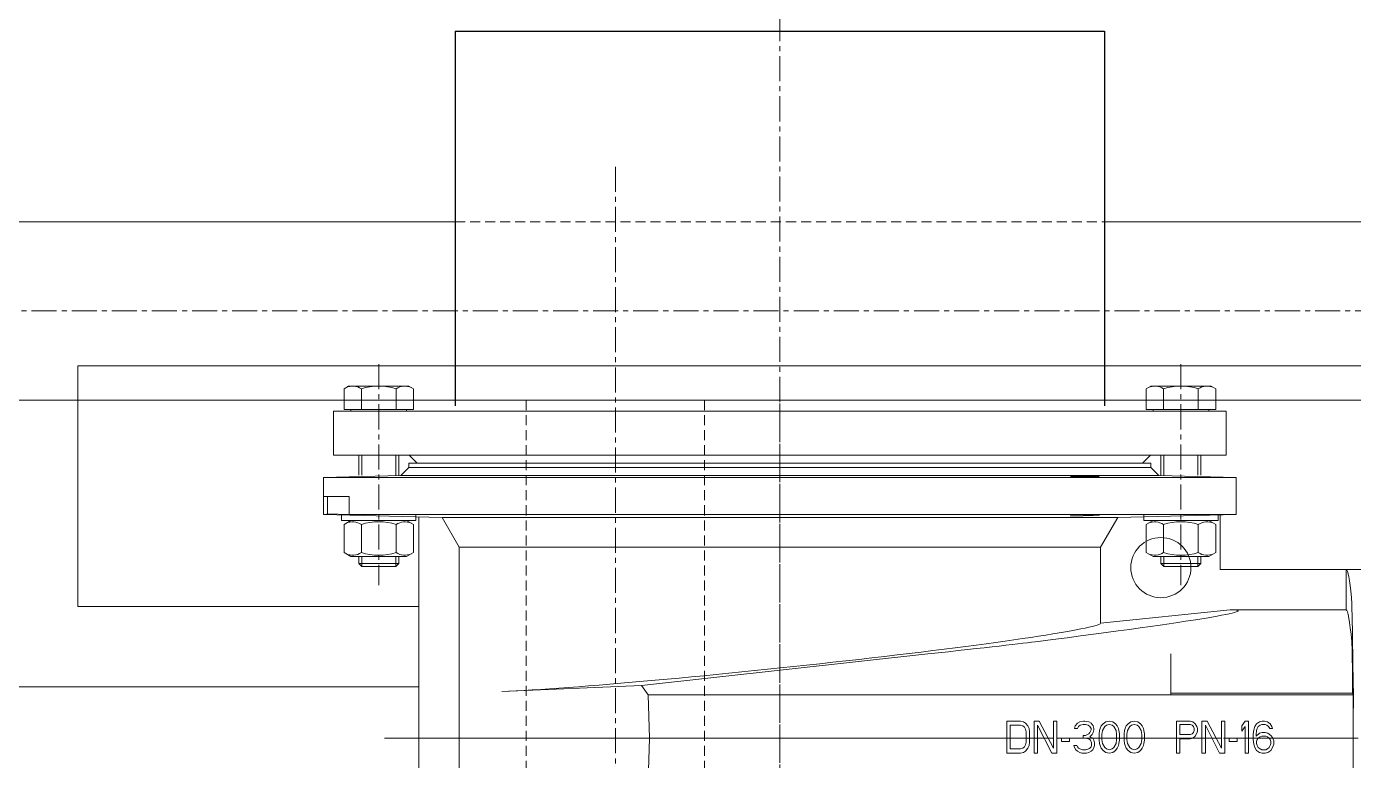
# Model space of a CAD drawing. Header units: millimetres. Extents: x 47998 to 491357, y 29487 to 305355.
# Drawn here: x 49428.1 to 49494.3, y 30450.7 to 30487.3 of the extents above; entities that cross this region are included whole.
import ezdxf

# ---------------------------------------------------------------- set-up
doc = ezdxf.new("R2010")
doc.units = ezdxf.units.MM
doc.linetypes.add('GP kota 28.53_PBS_strojarstvo_rashladni_sustav$0$CENTER', pattern=[2, 1.25, -0.25, 0.25, -0.25])
doc.linetypes.add('GP kota 28.53_PBS_strojarstvo_rashladni_sustav$0$DASHED', pattern=[0.75, 0.5, -0.25])

msp = doc.modelspace()

# ---------------------------------------------------------------- linework, layer by layer
at = {"color": 4, "linetype": 'GP kota 28.53_PBS_strojarstvo_rashladni_sustav$0$CENTER', "lineweight": 9}
for p, q in [((49465.675, 30513.867), (49465.675, 30216.216)), ((49457.475, 30480.348), (49457.475, 30433.061)), ((49060.365, 30473.161), (49555.677, 30473.161)), ((49445.675, 30470.505), (49445.675, 30459.489)), ((49485.675, 30470.505), (49485.675, 30459.489)), ((49465.675, 30435.288), (49465.675, 30469.468)), ((49534.006, 30451.861), (49494.261, 30451.861))]:
    msp.add_line(p, q, dxfattribs=at)
at = {"color": 1, "linetype": 'Continuous', "lineweight": -3}
for p, q in [((49449.482, 30487.111), (49481.871, 30487.111)), ((49449.482, 30487.111), (49449.482, 30468.422)), ((49481.871, 30487.111), (49481.871, 30468.422))]:
    msp.add_line(p, q, dxfattribs=at)
at = {"color": 1, "linetype": 'Continuous', "lineweight": 9}
for p, q in [((49333.226, 30477.606), (49449.482, 30477.606)), ((49481.871, 30477.606), (49545.677, 30477.606)), ((49083.477, 30468.716), (49541.232, 30468.716)), ((49443.425, 30465.961), (49443.425, 30468.161)), ((49487.925, 30468.161), (49443.425, 30468.161)), ((49487.925, 30468.161), (49487.925, 30465.961)), ((49487.925, 30465.961), (49443.425, 30465.961)), ((49484.175, 30465.561), (49447.175, 30465.561)), ((49447.175, 30465.361), (49447.175, 30465.561)), ((49447.585, 30465.561), (49447.185, 30465.961)), ((49483.765, 30465.561), (49484.165, 30465.961)), ((49484.175, 30465.361), (49484.175, 30465.561)), ((49443.825, 30463.01), (49443.825, 30462.71)), ((49447.525, 30463.01), (49443.825, 30463.01)), ((49447.525, 30462.71), (49447.525, 30463.01)), ((49483.825, 30463.01), (49483.825, 30462.71)), ((49487.525, 30463.01), (49483.825, 30463.01)), ((49487.525, 30462.71), (49487.525, 30463.01)), ((49443.825, 30462.71), (49447.525, 30462.71)), ((49483.825, 30462.71), (49487.525, 30462.71))]:
    msp.add_line(p, q, dxfattribs=at)
at = {"color": 5, "linetype": 'GP kota 28.53_PBS_strojarstvo_rashladni_sustav$0$DASHED', "lineweight": 15}
for p, q in [((49449.482, 30477.606), (49481.871, 30477.606)), ((49453.03, 30468.716), (49453.03, 30433.061)), ((49461.92, 30468.716), (49461.92, 30433.061))]:
    msp.add_line(p, q, dxfattribs=at)
at = {"color": 1, "linetype": 'Continuous', "lineweight": 15}
for p, q in [((49500.677, 30470.417), (49430.677, 30470.417)), ((49430.677, 30470.417), (49430.677, 30458.417)), ((49446.775, 30464.961), (49442.925, 30464.86)), ((49442.925, 30464.86), (49442.925, 30463.01)), ((49488.425, 30464.86), (49442.925, 30464.86)), ((49447.175, 30465.361), (49446.775, 30464.961)), ((49484.575, 30464.961), (49446.775, 30464.961)), ((49484.175, 30465.361), (49447.175, 30465.361)), ((49480.171, 30464.945), (49480.8, 30464.931)), ((49480.8, 30464.883), (49480.171, 30464.892)), ((49480.8, 30464.931), (49481.305, 30464.914)), ((49481.305, 30464.882), (49480.8, 30464.883)), ((49481.305, 30464.914), (49481.585, 30464.898)), ((49481.585, 30464.887), (49481.305, 30464.882)), ((49481.585, 30464.898), (49481.621, 30464.892)), ((49481.621, 30464.892), (49481.585, 30464.887)), ((49484.175, 30465.361), (49484.575, 30464.961)), ((49484.575, 30464.961), (49488.425, 30464.86)), ((49488.425, 30464.86), (49488.425, 30463.01)), ((49444.197, 30463.91), (49442.933, 30463.91)), ((49443.024, 30463.904), (49442.933, 30463.91)), ((49443.114, 30463.884), (49443.024, 30463.904)), ((49444.197, 30463.91), (49443.114, 30463.884)), ((49443.114, 30463.884), (49443.114, 30463.037)), ((49444.197, 30463.91), (49444.197, 30463.01)), ((49442.933, 30463.01), (49442.925, 30463.01)), ((49442.925, 30463.01), (49448.83, 30462.856)), ((49443.024, 30463.017), (49442.933, 30463.01)), ((49443.114, 30463.037), (49443.024, 30463.017)), ((49444.197, 30463.01), (49443.114, 30463.037)), ((49488.425, 30463.01), (49444.197, 30463.01)), ((49447.675, 30440.836), (49447.675, 30462.886)), ((49482.521, 30462.856), (49448.83, 30462.856)), ((49449.68, 30461.384), (49448.83, 30462.856)), ((49480.8, 30462.987), (49480.171, 30462.979)), ((49480.171, 30462.925), (49480.8, 30462.94)), ((49481.305, 30462.989), (49480.8, 30462.987)), ((49480.8, 30462.94), (49481.305, 30462.957)), ((49481.585, 30462.984), (49481.305, 30462.989)), ((49481.305, 30462.957), (49481.585, 30462.973)), ((49481.621, 30462.979), (49481.585, 30462.984)), ((49481.585, 30462.973), (49481.621, 30462.979)), ((49482.521, 30462.856), (49481.67, 30461.384)), ((49488.425, 30463.01), (49482.521, 30462.856)), ((49487.625, 30460.261), (49487.625, 30462.99)), ((49449.68, 30442.339), (49449.68, 30461.384)), ((49481.67, 30461.384), (49449.68, 30461.384)), ((49481.67, 30461.384), (49481.67, 30457.582)), ((49502.436, 30460.261), (49487.625, 30460.261)), ((49493.906, 30460.26), (49493.906, 30458.26)), ((49447.677, 30458.417), (49430.677, 30458.417)), ((49481.67, 30457.582), (49488.127, 30458.26)), ((49488.127, 30458.26), (49493.906, 30458.26)), ((49494.206, 30458.054), (49494.268, 30454.541)), ((49458.784, 30454.486), (49473.047, 30456.052)), ((49485.175, 30454.016), (49485.175, 30456.052)), ((49421.677, 30454.417), (49447.675, 30454.417)), ((49451.819, 30454.177), (49458.784, 30454.486)), ((49459.115, 30454.016), (49458.784, 30454.486)), ((49459.18, 30451.861), (49459.115, 30454.016)), ((49459.115, 30454.016), (49494.259, 30454.016)), ((49494.235, 30454.09), (49485.175, 30454.09)), ((49494.235, 30454.09), (49494.259, 30454.016)), ((49494.259, 30454.016), (49494.261, 30451.861)), ((49476.994, 30452.71), (49476.994, 30451.11)), ((49477.675, 30452.71), (49476.994, 30452.71)), ((49477.164, 30451.314), (49477.164, 30452.506)), ((49477.164, 30452.506), (49477.675, 30452.506)), ((49477.817, 30452.676), (49477.675, 30452.71)), ((49477.675, 30452.506), (49477.788, 30452.472)), ((49477.788, 30452.472), (49477.874, 30452.404)), ((49477.93, 30452.608), (49477.817, 30452.676)), ((49477.874, 30452.404), (49477.93, 30452.302)), ((49478.044, 30452.472), (49477.93, 30452.608)), ((49477.93, 30452.302), (49477.959, 30452.165)), ((49478.1, 30452.336), (49478.044, 30452.472)), ((49478.129, 30452.165), (49478.1, 30452.336)), ((49478.356, 30452.71), (49478.356, 30451.11)), ((49478.611, 30452.71), (49478.356, 30452.71)), ((49478.526, 30451.11), (49478.526, 30452.506)), ((49478.526, 30452.506), (49479.235, 30451.11)), ((49479.32, 30451.348), (49478.611, 30452.71)), ((49479.32, 30452.71), (49479.32, 30451.348)), ((49479.491, 30452.71), (49479.32, 30452.71)), ((49479.491, 30451.11), (49479.491, 30452.71)), ((49480.399, 30452.472), (49480.37, 30452.336)), ((49480.37, 30452.336), (49480.512, 30452.336)), ((49480.512, 30452.608), (49480.399, 30452.472)), ((49480.626, 30452.676), (49480.512, 30452.608)), ((49480.512, 30452.336), (49480.569, 30452.438)), ((49480.569, 30452.438), (49480.654, 30452.506)), ((49480.824, 30452.71), (49480.626, 30452.676)), ((49480.654, 30452.506), (49480.796, 30452.54)), ((49480.796, 30452.54), (49480.909, 30452.54)), ((49480.881, 30452.71), (49480.824, 30452.71)), ((49481.079, 30452.676), (49480.881, 30452.71)), ((49480.909, 30452.54), (49481.051, 30452.506)), ((49481.051, 30452.506), (49481.136, 30452.438)), ((49481.193, 30452.608), (49481.079, 30452.676)), ((49481.136, 30452.438), (49481.193, 30452.336)), ((49481.193, 30452.267), (49481.136, 30452.131)), ((49481.306, 30452.472), (49481.193, 30452.608)), ((49481.193, 30452.336), (49481.193, 30452.267)), ((49481.335, 30452.336), (49481.306, 30452.472)), ((49481.306, 30452.131), (49481.335, 30452.267)), ((49481.335, 30452.267), (49481.335, 30452.336)), ((49481.619, 30452.233), (49481.59, 30452.063)), ((49481.647, 30452.336), (49481.619, 30452.233)), ((49481.704, 30452.472), (49481.647, 30452.336)), ((49481.789, 30452.574), (49481.704, 30452.472)), ((49481.732, 30452.029), (49481.76, 30452.233)), ((49481.76, 30452.233), (49481.874, 30452.438)), ((49481.931, 30452.676), (49481.789, 30452.574)), ((49481.874, 30452.438), (49481.959, 30452.506)), ((49482.101, 30452.71), (49481.931, 30452.676)), ((49481.959, 30452.506), (49482.101, 30452.54)), ((49482.271, 30452.676), (49482.101, 30452.71)), ((49482.101, 30452.54), (49482.243, 30452.506)), ((49482.243, 30452.506), (49482.328, 30452.438)), ((49482.413, 30452.574), (49482.271, 30452.676)), ((49482.328, 30452.438), (49482.441, 30452.233)), ((49482.498, 30452.472), (49482.413, 30452.574)), ((49482.441, 30452.233), (49482.47, 30452.029)), ((49482.555, 30452.336), (49482.498, 30452.472)), ((49482.583, 30452.233), (49482.555, 30452.336)), ((49482.612, 30452.063), (49482.583, 30452.233)), ((49482.867, 30452.233), (49482.838, 30452.063)), ((49482.895, 30452.336), (49482.867, 30452.233)), ((49482.952, 30452.472), (49482.895, 30452.336)), ((49483.037, 30452.574), (49482.952, 30452.472)), ((49482.98, 30452.029), (49483.009, 30452.233)), ((49483.009, 30452.233), (49483.122, 30452.438)), ((49483.179, 30452.676), (49483.037, 30452.574)), ((49483.122, 30452.438), (49483.207, 30452.506)), ((49483.349, 30452.71), (49483.179, 30452.676)), ((49483.207, 30452.506), (49483.349, 30452.54)), ((49483.519, 30452.676), (49483.349, 30452.71)), ((49483.349, 30452.54), (49483.491, 30452.506)), ((49483.491, 30452.506), (49483.576, 30452.438)), ((49483.661, 30452.574), (49483.519, 30452.676)), ((49483.576, 30452.438), (49483.69, 30452.233)), ((49483.746, 30452.472), (49483.661, 30452.574)), ((49483.69, 30452.233), (49483.718, 30452.029)), ((49483.803, 30452.336), (49483.746, 30452.472)), ((49483.831, 30452.233), (49483.803, 30452.336)), ((49483.86, 30452.063), (49483.831, 30452.233)), ((49486.13, 30452.71), (49485.449, 30452.71)), ((49485.449, 30452.71), (49485.449, 30451.11)), ((49485.619, 30452.54), (49486.158, 30452.54)), ((49485.619, 30452.029), (49485.619, 30452.54)), ((49486.271, 30452.676), (49486.13, 30452.71)), ((49486.158, 30452.54), (49486.243, 30452.506)), ((49486.243, 30452.506), (49486.3, 30452.438)), ((49486.385, 30452.574), (49486.271, 30452.676)), ((49486.3, 30452.438), (49486.328, 30452.336)), ((49486.328, 30452.233), (49486.3, 30452.131)), ((49486.328, 30452.336), (49486.328, 30452.233)), ((49486.47, 30452.438), (49486.385, 30452.574)), ((49486.498, 30452.336), (49486.47, 30452.438)), ((49486.47, 30452.097), (49486.498, 30452.199)), ((49486.498, 30452.199), (49486.498, 30452.336)), ((49486.981, 30452.71), (49486.725, 30452.71)), ((49486.725, 30452.71), (49486.725, 30451.11)), ((49486.896, 30451.11), (49486.896, 30452.506)), ((49486.896, 30452.506), (49487.605, 30451.11)), ((49487.69, 30451.348), (49486.981, 30452.71)), ((49487.86, 30452.71), (49487.69, 30452.71)), ((49487.69, 30452.71), (49487.69, 30451.348)), ((49487.86, 30451.11), (49487.86, 30452.71)), ((49488.882, 30452.71), (49488.711, 30452.472)), ((49488.711, 30452.472), (49488.711, 30452.199)), ((49488.711, 30452.199), (49488.882, 30452.438)), ((49489.052, 30452.71), (49488.882, 30452.71)), ((49488.882, 30452.438), (49488.882, 30451.11)), ((49489.052, 30451.11), (49489.052, 30452.71)), ((49489.307, 30452.267), (49489.279, 30452.029)), ((49489.364, 30452.438), (49489.307, 30452.267)), ((49489.449, 30452.574), (49489.364, 30452.438)), ((49489.421, 30452.029), (49489.449, 30452.233)), ((49489.591, 30452.676), (49489.449, 30452.574)), ((49489.449, 30452.233), (49489.477, 30452.336)), ((49489.477, 30452.336), (49489.534, 30452.438)), ((49489.534, 30452.438), (49489.619, 30452.506)), ((49489.733, 30452.71), (49489.591, 30452.676)), ((49489.619, 30452.506), (49489.704, 30452.54)), ((49489.704, 30452.54), (49489.875, 30452.54)), ((49489.846, 30452.71), (49489.733, 30452.71)), ((49489.988, 30452.676), (49489.846, 30452.71)), ((49489.875, 30452.54), (49489.96, 30452.506)), ((49489.96, 30452.506), (49490.045, 30452.438)), ((49490.13, 30452.574), (49489.988, 30452.676)), ((49490.045, 30452.438), (49490.102, 30452.336)), ((49490.102, 30452.336), (49490.243, 30452.336)), ((49490.215, 30452.438), (49490.13, 30452.574)), ((49490.243, 30452.336), (49490.215, 30452.438)), ((49459.18, 30451.861), (49459.115, 30449.706)), ((49477.959, 30451.861), (49477.164, 30451.861)), ((49477.959, 30451.655), (49477.93, 30451.519)), ((49477.959, 30452.165), (49477.959, 30451.655)), ((49478.1, 30451.485), (49478.129, 30451.655)), ((49478.129, 30451.655), (49478.129, 30452.165)), ((49478.356, 30451.861), (49478.129, 30451.861)), ((49478.854, 30451.861), (49478.526, 30451.861)), ((49479.32, 30451.861), (49479.053, 30451.861)), ((49479.718, 30451.86), (49479.491, 30451.861)), ((49479.718, 30451.859), (49479.718, 30451.689)), ((49480.115, 30451.859), (49479.718, 30451.859)), ((49479.718, 30451.689), (49480.115, 30451.689)), ((49480.796, 30451.86), (49480.115, 30451.86)), ((49480.115, 30451.689), (49480.115, 30451.859)), ((49480.796, 30451.995), (49480.796, 30451.859)), ((49480.909, 30451.995), (49480.796, 30451.995)), ((49480.796, 30451.859), (49480.909, 30451.859)), ((49481.079, 30452.063), (49480.909, 30451.995)), ((49480.909, 30451.859), (49481.079, 30451.825)), ((49481.136, 30452.131), (49481.079, 30452.063)), ((49481.079, 30451.825), (49481.165, 30451.757)), ((49481.136, 30451.927), (49481.25, 30452.029)), ((49481.278, 30451.859), (49481.136, 30451.927)), ((49481.165, 30451.757), (49481.221, 30451.621)), ((49481.221, 30451.621), (49481.221, 30451.485)), ((49481.25, 30452.029), (49481.306, 30452.131)), ((49481.59, 30451.861), (49481.273, 30451.861)), ((49481.335, 30451.757), (49481.278, 30451.859)), ((49481.363, 30451.621), (49481.335, 30451.757)), ((49481.363, 30451.485), (49481.363, 30451.621)), ((49481.59, 30452.063), (49481.59, 30451.757)), ((49481.59, 30451.757), (49481.619, 30451.587)), ((49481.619, 30451.587), (49481.647, 30451.485)), ((49481.732, 30451.791), (49481.732, 30452.029)), ((49482.47, 30451.861), (49481.732, 30451.861)), ((49481.76, 30451.587), (49481.732, 30451.791)), ((49481.874, 30451.382), (49481.76, 30451.587)), ((49482.441, 30451.587), (49482.328, 30451.382)), ((49482.47, 30451.791), (49482.441, 30451.587)), ((49482.47, 30452.029), (49482.47, 30451.791)), ((49482.555, 30451.485), (49482.583, 30451.587)), ((49482.583, 30451.587), (49482.612, 30451.757)), ((49482.612, 30451.757), (49482.612, 30452.063)), ((49482.838, 30451.861), (49482.612, 30451.861)), ((49482.838, 30452.063), (49482.838, 30451.757)), ((49482.838, 30451.757), (49482.867, 30451.587)), ((49482.867, 30451.587), (49482.895, 30451.485)), ((49482.98, 30451.791), (49482.98, 30452.029)), ((49483.718, 30451.861), (49482.98, 30451.861)), ((49483.009, 30451.587), (49482.98, 30451.791)), ((49483.122, 30451.382), (49483.009, 30451.587)), ((49483.69, 30451.587), (49483.576, 30451.382)), ((49483.718, 30451.791), (49483.69, 30451.587)), ((49483.718, 30452.029), (49483.718, 30451.791)), ((49483.803, 30451.485), (49483.831, 30451.587)), ((49483.831, 30451.587), (49483.86, 30451.757)), ((49483.86, 30451.757), (49483.86, 30452.063)), ((49485.449, 30451.861), (49483.86, 30451.861)), ((49486.158, 30452.029), (49485.619, 30452.029)), ((49485.619, 30451.825), (49486.13, 30451.825)), ((49485.619, 30451.11), (49485.619, 30451.825)), ((49486.13, 30451.825), (49486.271, 30451.859)), ((49486.243, 30452.063), (49486.158, 30452.029)), ((49486.3, 30452.131), (49486.243, 30452.063)), ((49486.271, 30451.859), (49486.385, 30451.961)), ((49486.725, 30451.861), (49486.274, 30451.861)), ((49486.385, 30451.961), (49486.47, 30452.097)), ((49487.223, 30451.861), (49486.896, 30451.861)), ((49487.69, 30451.861), (49487.423, 30451.861)), ((49488.087, 30451.86), (49487.86, 30451.861)), ((49488.484, 30451.859), (49488.087, 30451.859)), ((49488.087, 30451.859), (49488.087, 30451.689)), ((49488.087, 30451.689), (49488.484, 30451.689)), ((49488.882, 30451.861), (49488.484, 30451.86)), ((49488.484, 30451.689), (49488.484, 30451.859)), ((49489.279, 30451.861), (49489.052, 30451.861)), ((49489.279, 30452.029), (49489.279, 30451.791)), ((49489.279, 30451.791), (49489.307, 30451.553)), ((49489.307, 30451.553), (49489.364, 30451.382)), ((49489.591, 30452.097), (49489.421, 30451.961)), ((49489.421, 30451.961), (49489.421, 30452.029)), ((49489.449, 30451.689), (49489.477, 30451.791)), ((49489.449, 30451.587), (49489.449, 30451.689)), ((49489.477, 30451.485), (49489.449, 30451.587)), ((49489.477, 30451.791), (49489.534, 30451.859)), ((49489.534, 30451.859), (49489.619, 30451.927)), ((49490.07, 30451.861), (49489.537, 30451.861)), ((49489.733, 30452.131), (49489.591, 30452.097)), ((49489.619, 30451.927), (49489.704, 30451.961)), ((49489.704, 30451.961), (49489.903, 30451.961)), ((49489.875, 30452.131), (49489.733, 30452.131)), ((49490.016, 30452.097), (49489.875, 30452.131)), ((49489.903, 30451.961), (49489.988, 30451.927)), ((49489.988, 30451.927), (49490.073, 30451.859)), ((49490.158, 30451.995), (49490.016, 30452.097)), ((49490.073, 30451.859), (49490.13, 30451.791)), ((49490.13, 30451.791), (49490.158, 30451.689)), ((49490.158, 30451.587), (49490.13, 30451.485)), ((49490.243, 30451.893), (49490.158, 30451.995)), ((49490.158, 30451.689), (49490.158, 30451.587)), ((49490.3, 30451.723), (49490.243, 30451.893)), ((49490.243, 30451.382), (49490.3, 30451.553)), ((49490.3, 30451.553), (49490.3, 30451.723)), ((49494.259, 30449.706), (49494.261, 30451.861)), ((49476.994, 30451.11), (49477.675, 30451.11)), ((49477.675, 30451.314), (49477.164, 30451.314)), ((49477.788, 30451.348), (49477.675, 30451.314)), ((49477.675, 30451.11), (49477.817, 30451.144)), ((49477.874, 30451.416), (49477.788, 30451.348)), ((49477.817, 30451.144), (49477.93, 30451.212)), ((49477.93, 30451.519), (49477.874, 30451.416)), ((49477.93, 30451.212), (49478.044, 30451.348)), ((49478.044, 30451.348), (49478.1, 30451.485)), ((49478.356, 30451.11), (49478.526, 30451.11)), ((49479.235, 30451.11), (49479.491, 30451.11)), ((49480.342, 30451.485), (49480.37, 30451.382)), ((49480.484, 30451.485), (49480.342, 30451.485)), ((49480.37, 30451.382), (49480.427, 30451.28)), ((49480.427, 30451.28), (49480.512, 30451.212)), ((49480.512, 30451.416), (49480.484, 30451.485)), ((49480.569, 30451.348), (49480.512, 30451.416)), ((49480.512, 30451.212), (49480.626, 30451.144)), ((49480.626, 30451.314), (49480.569, 30451.348)), ((49480.767, 30451.28), (49480.626, 30451.314)), ((49480.626, 30451.144), (49480.739, 30451.11)), ((49480.739, 30451.11), (49480.966, 30451.11)), ((49480.938, 30451.28), (49480.767, 30451.28)), ((49481.079, 30451.314), (49480.938, 30451.28)), ((49480.966, 30451.11), (49481.079, 30451.144)), ((49481.136, 30451.348), (49481.079, 30451.314)), ((49481.079, 30451.144), (49481.193, 30451.212)), ((49481.193, 30451.416), (49481.136, 30451.348)), ((49481.221, 30451.485), (49481.193, 30451.416)), ((49481.193, 30451.212), (49481.278, 30451.28)), ((49481.278, 30451.28), (49481.335, 30451.382)), ((49481.335, 30451.382), (49481.363, 30451.485)), ((49481.647, 30451.485), (49481.704, 30451.348)), ((49481.704, 30451.348), (49481.789, 30451.246)), ((49481.789, 30451.246), (49481.931, 30451.144)), ((49481.959, 30451.314), (49481.874, 30451.382)), ((49481.931, 30451.144), (49482.101, 30451.11)), ((49482.101, 30451.28), (49481.959, 30451.314)), ((49482.243, 30451.314), (49482.101, 30451.28)), ((49482.101, 30451.11), (49482.271, 30451.144)), ((49482.328, 30451.382), (49482.243, 30451.314)), ((49482.271, 30451.144), (49482.413, 30451.246)), ((49482.413, 30451.246), (49482.498, 30451.348)), ((49482.498, 30451.348), (49482.555, 30451.485)), ((49482.895, 30451.485), (49482.952, 30451.348)), ((49482.952, 30451.348), (49483.037, 30451.246)), ((49483.037, 30451.246), (49483.179, 30451.144)), ((49483.207, 30451.314), (49483.122, 30451.382)), ((49483.179, 30451.144), (49483.349, 30451.11)), ((49483.349, 30451.28), (49483.207, 30451.314)), ((49483.491, 30451.314), (49483.349, 30451.28)), ((49483.349, 30451.11), (49483.519, 30451.144)), ((49483.576, 30451.382), (49483.491, 30451.314)), ((49483.519, 30451.144), (49483.661, 30451.246)), ((49483.661, 30451.246), (49483.746, 30451.348)), ((49483.746, 30451.348), (49483.803, 30451.485)), ((49485.449, 30451.11), (49485.619, 30451.11)), ((49486.725, 30451.11), (49486.896, 30451.11)), ((49487.605, 30451.11), (49487.86, 30451.11)), ((49488.882, 30451.11), (49489.052, 30451.11)), ((49489.364, 30451.382), (49489.449, 30451.246)), ((49489.449, 30451.246), (49489.591, 30451.144)), ((49489.534, 30451.382), (49489.477, 30451.485)), ((49489.619, 30451.314), (49489.534, 30451.382)), ((49489.591, 30451.144), (49489.733, 30451.11)), ((49489.704, 30451.28), (49489.619, 30451.314)), ((49489.903, 30451.28), (49489.704, 30451.28)), ((49489.733, 30451.11), (49489.875, 30451.11)), ((49489.875, 30451.11), (49490.016, 30451.144)), ((49489.988, 30451.314), (49489.903, 30451.28)), ((49490.073, 30451.382), (49489.988, 30451.314)), ((49490.016, 30451.144), (49490.158, 30451.246)), ((49490.13, 30451.485), (49490.073, 30451.382)), ((49490.158, 30451.246), (49490.243, 30451.382))]:
    msp.add_line(p, q, dxfattribs=at)
at = {"color": 1, "linetype": 'Continuous', "lineweight": 9, "extrusion": (0.5, -0.866025, 0)}
for p, q in [((49443.943, 30469.277), (49444.175, 30469.411)), ((49483.943, 30469.277), (49484.175, 30469.411)), ((49443.943, 30462.51), (49444.29, 30462.71)), ((49483.943, 30462.51), (49484.29, 30462.71)), ((49447.408, 30461.111), (49447.06, 30460.91)), ((49487.408, 30461.111), (49487.06, 30460.91))]:
    msp.add_line(p, q, dxfattribs=at)
at = {"color": 1, "linetype": 'Continuous', "lineweight": 9, "extrusion": (6.12323e-17, -1, 0)}
for p, q in [((49444.175, 30469.411), (49447.175, 30469.411)), ((49487.175, 30469.411), (49484.175, 30469.411)), ((49447.408, 30468.241), (49443.943, 30468.241)), ((49483.943, 30468.241), (49487.408, 30468.241)), ((49444.29, 30460.91), (49447.06, 30460.91)), ((49484.29, 30460.91), (49487.06, 30460.91)), ((49446.675, 30460.564), (49444.675, 30460.564)), ((49446.522, 30460.41), (49444.829, 30460.41)), ((49486.675, 30460.564), (49484.675, 30460.564)), ((49486.522, 30460.41), (49484.829, 30460.41))]:
    msp.add_line(p, q, dxfattribs=at)
at = {"color": 1, "linetype": 'Continuous', "lineweight": 9, "extrusion": (-0.5, -0.866025, 0)}
for p, q in [((49447.408, 30469.277), (49447.175, 30469.411)), ((49487.408, 30469.277), (49487.175, 30469.411)), ((49447.408, 30462.51), (49447.06, 30462.71)), ((49487.408, 30462.51), (49487.06, 30462.71)), ((49443.943, 30461.111), (49444.29, 30460.91)), ((49483.943, 30461.111), (49484.29, 30460.91))]:
    msp.add_line(p, q, dxfattribs=at)
at = {"color": 1, "linetype": 'Continuous', "lineweight": 9, "extrusion": (-1, -6.12323e-17, 0)}
for p, q in [((49443.943, 30469.277), (49443.943, 30468.241)), ((49444.809, 30469.277), (49444.809, 30468.241)), ((49446.542, 30469.277), (49446.542, 30468.241)), ((49447.408, 30469.277), (49447.408, 30468.241)), ((49444.29, 30468.241), (49444.29, 30468.161)), ((49447.06, 30468.241), (49447.06, 30468.161)), ((49444.675, 30465.961), (49444.675, 30464.965)), ((49446.675, 30465.961), (49446.675, 30464.965)), ((49443.943, 30462.51), (49443.943, 30461.111)), ((49444.809, 30462.51), (49444.809, 30461.111)), ((49446.542, 30462.51), (49446.542, 30461.111)), ((49447.408, 30462.51), (49447.408, 30461.111)), ((49483.943, 30462.51), (49483.943, 30461.111)), ((49484.809, 30462.51), (49484.809, 30461.111)), ((49486.542, 30462.51), (49486.542, 30461.111)), ((49487.408, 30462.51), (49487.408, 30461.111)), ((49444.675, 30460.91), (49444.675, 30460.564)), ((49446.675, 30460.91), (49446.675, 30460.564)), ((49484.675, 30460.91), (49484.675, 30460.564)), ((49486.675, 30460.91), (49486.675, 30460.564))]:
    msp.add_line(p, q, dxfattribs=at)
at = {"color": 1, "linetype": 'Continuous', "lineweight": 9, "extrusion": (1, 6.12323e-17, 0)}
for p, q in [((49483.943, 30469.277), (49483.943, 30468.241)), ((49484.809, 30469.277), (49484.809, 30468.241)), ((49486.542, 30469.277), (49486.542, 30468.241)), ((49487.408, 30469.277), (49487.408, 30468.241)), ((49484.29, 30468.241), (49484.29, 30468.161)), ((49487.06, 30468.241), (49487.06, 30468.161)), ((49484.675, 30465.961), (49484.675, 30464.965)), ((49486.675, 30465.961), (49486.675, 30464.965))]:
    msp.add_line(p, q, dxfattribs=at)
at = {"color": 4, "linetype": 'Continuous', "lineweight": 9, "extrusion": (-1, -6.12323e-17, 0)}
for p, q in [((49444.829, 30465.961), (49444.829, 30464.965)), ((49446.522, 30465.961), (49446.522, 30464.965)), ((49444.829, 30460.91), (49444.829, 30460.41)), ((49446.522, 30460.91), (49446.522, 30460.41)), ((49484.829, 30460.91), (49484.829, 30460.41)), ((49486.522, 30460.91), (49486.522, 30460.41))]:
    msp.add_line(p, q, dxfattribs=at)
at = {"color": 4, "linetype": 'Continuous', "lineweight": 9, "extrusion": (1, 6.12323e-17, 0)}
for p, q in [((49484.829, 30465.961), (49484.829, 30464.965)), ((49486.522, 30465.961), (49486.522, 30464.965))]:
    msp.add_line(p, q, dxfattribs=at)
at = {"color": 1, "linetype": 'Continuous', "lineweight": 9, "extrusion": (-0.707107, -0.707107, 0)}
for p, q in [((49444.675, 30460.564), (49444.829, 30460.41)), ((49484.675, 30460.564), (49484.829, 30460.41))]:
    msp.add_line(p, q, dxfattribs=at)
at = {"color": 1, "linetype": 'Continuous', "lineweight": 9, "extrusion": (0.707107, -0.707107, 0)}
for p, q in [((49446.522, 30460.41), (49446.675, 30460.564)), ((49486.522, 30460.41), (49486.675, 30460.564))]:
    msp.add_line(p, q, dxfattribs=at)
at = {"color": 4, "linetype": 'Continuous', "lineweight": 9}
for p, q in [((49459.18, 30451.861), (49445.956, 30451.861)), ((49476.994, 30451.861), (49459.18, 30451.861)), ((49494.261, 30451.861), (49490.254, 30451.861))]:
    msp.add_line(p, q, dxfattribs=at)
at = {"color": 1, "linetype": 'GP kota 28.53_PBS_strojarstvo_rashladni_sustav$0$CENTER', "lineweight": 15}
for p, q in [((49477.164, 30451.861), (49476.994, 30451.861)), ((49478.129, 30451.861), (49477.959, 30451.861)), ((49478.526, 30451.861), (49478.356, 30451.861)), ((49479.053, 30451.861), (49478.854, 30451.861)), ((49481.273, 30451.861), (49479.32, 30451.861)), ((49481.732, 30451.861), (49481.59, 30451.861)), ((49482.612, 30451.861), (49482.47, 30451.861)), ((49482.98, 30451.861), (49482.838, 30451.861)), ((49483.86, 30451.861), (49483.718, 30451.861)), ((49486.274, 30451.861), (49485.449, 30451.861)), ((49486.896, 30451.861), (49486.725, 30451.861)), ((49487.423, 30451.861), (49487.223, 30451.861)), ((49489.052, 30451.861), (49487.69, 30451.861)), ((49489.537, 30451.861), (49489.279, 30451.861)), ((49490.254, 30451.861), (49490.07, 30451.861))]:
    msp.add_line(p, q, dxfattribs=at)
at = {"color": 1, "linetype": 'Continuous', "lineweight": 15}
msp.add_circle((49484.675, 30460.361), 1.5, dxfattribs=at)
at = {"color": 1, "linetype": 'Continuous', "lineweight": 9}
for centre, radius, start, end in [((49444.376, 30468.646), 0.766, 55.55313, 115.55313), ((49445.675, 30466.548), 2.864, 72.38753, 107.61247), ((49446.975, 30468.646), 0.766, 64.44687, 124.44687), ((49484.376, 30468.646), 0.766, 55.55313, 115.55313), ((49485.675, 30466.548), 2.864, 72.38753, 107.61247), ((49486.975, 30468.646), 0.766, 64.44687, 124.44687), ((49444.376, 30461.878), 0.766, 55.56153, 115.56153), ((49445.675, 30459.782), 2.862, 72.38303, 107.61697), ((49446.975, 30461.878), 0.766, 64.43847, 124.43847), ((49484.376, 30461.878), 0.766, 55.56153, 115.56153), ((49485.675, 30459.782), 2.862, 72.38303, 107.61697), ((49486.975, 30461.878), 0.766, 64.43847, 124.43847), ((49444.376, 30461.743), 0.766, 244.43847, 304.43847), ((49445.675, 30463.839), 2.862, 252.38303, 287.61697), ((49446.975, 30461.743), 0.766, 235.56153, 295.56153), ((49484.376, 30461.743), 0.766, 244.43847, 304.43847), ((49485.675, 30463.839), 2.862, 252.38303, 287.61697), ((49486.975, 30461.743), 0.766, 235.56153, 295.56153)]:
    msp.add_arc(centre, radius, start, end, dxfattribs=at)
at = {"color": 1, "linetype": 'Continuous', "lineweight": 15}
for centre, major_axis, ratio, start_param, end_param in [((49493.899, 30368.211), (0, 92.05), 0.017455, -0.174362, -0.004345), ((49494.169, 30455.911), (0, 3), 0.017455, -0.774915, -0.174362), ((48631.233, 30368.211), (857.296, 89.996), 0.003646, -0.15306, 0.030274), ((49493.899, 30368.211), (0, 90.05), 0.017455, -0.187776, -0.004442), ((49465.675, 30455.915), (16, 1.684), 0.034729, 3.661537, 6.254528), ((49450.328, 30453.731), (28.561, 2.998), 0.003646, -0.651424, -0.15306), ((49494.183, 30453.731), (0, 3), 0.017455, -1.450881, -0.187776), ((49494.246, 30453.255), (0, 1.8), 0.017455, -1.518436, -0.774915)]:
    msp.add_ellipse(centre, major_axis=major_axis, ratio=ratio, start_param=start_param, end_param=end_param, dxfattribs=at)

doc.saveas('drawing.dxf')
